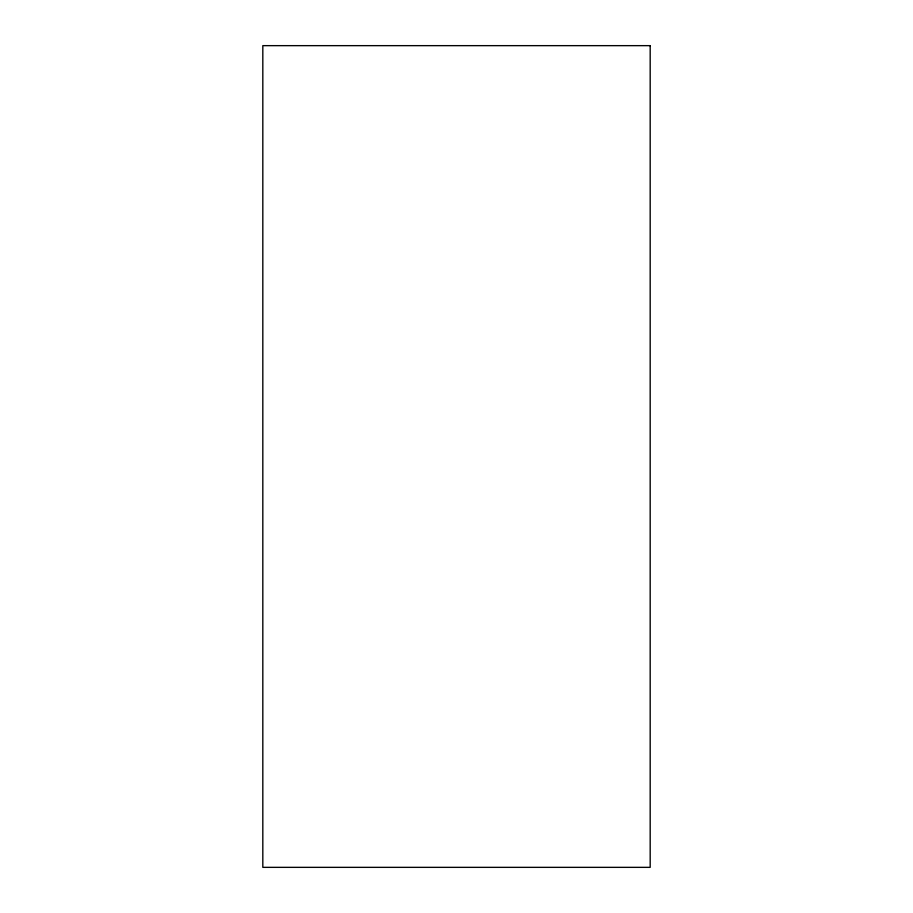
<?xml version="1.0" encoding="UTF-8"?>
<svg xmlns="http://www.w3.org/2000/svg" width="913" height="913" viewBox="0 0 913 913"><rect width="100%" height="100%" fill="white"/><g stroke="black" fill="none" stroke-linecap="round" stroke-linejoin="round"><path stroke-width="1.37" d="M650.182 45.65L262.818 45.65L262.818 867.35L650.182 867.35L650.182 45.65"/></g></svg>
